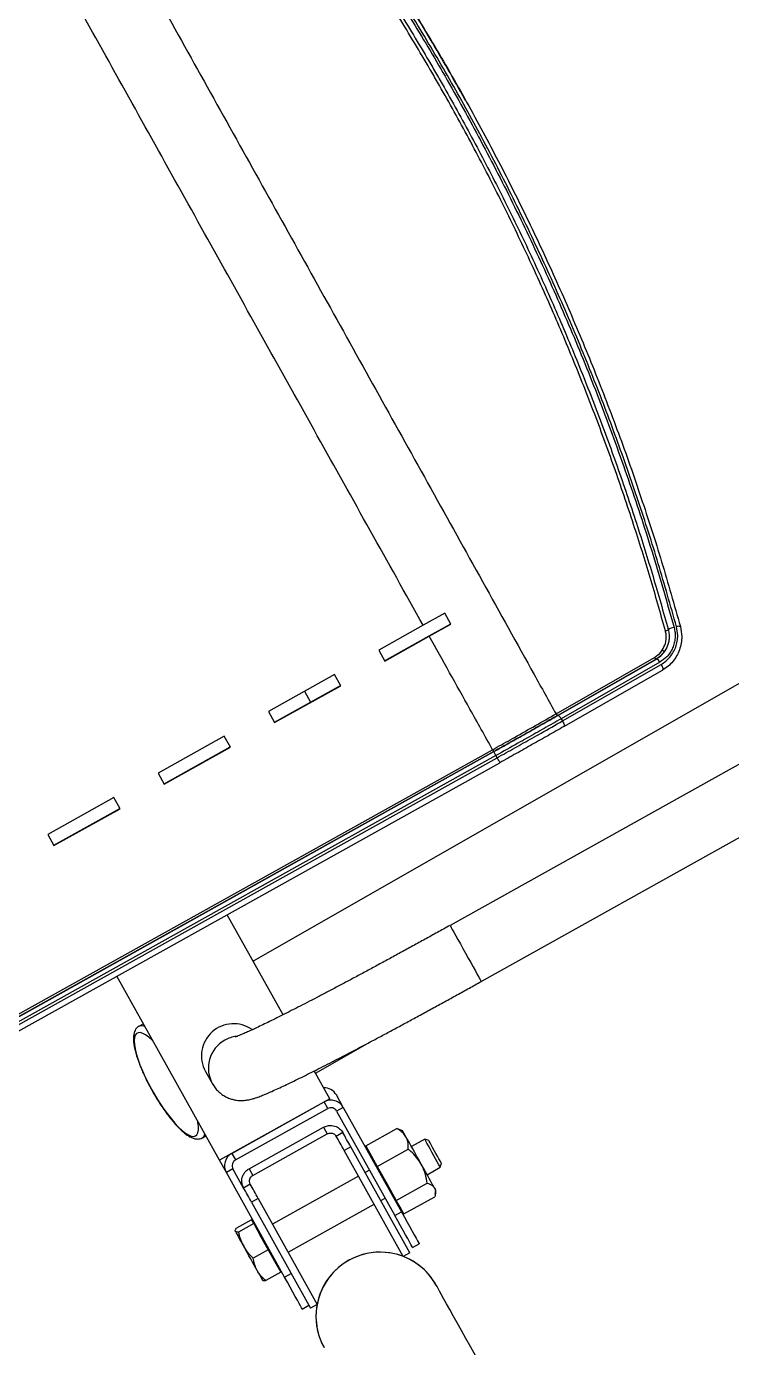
# Model space of a CAD drawing. Extents: x -14.2 to 52.3, y 3.7 to 90.9.
# Drawn here: x 28.198 to 28.477, y 38.676 to 39.199 of the extents above; entities that cross this region are included whole.
import ezdxf

# ---------------------------------------------------------------- set-up
doc = ezdxf.new("R2010")
doc.units = 0
doc.linetypes.add('limpo_PINI-PSG-PE-0102-LAZ-R00$0$DASHED2', pattern=[0.375, 0.25, -0.125])
doc.layers.add('limpo_PINI-PSG-PE-0102-LAZ-R00$0$PA_EQUI', color=1, linetype='Continuous')
doc.layers.add('XR_ARQT', color=7, linetype='Continuous')

# ---------------------------------------------------------------- blocks, each defined once
blk = doc.blocks.new('limpo_PINI-PSG-PE-0102-LAZ-R00$0$A$C74B64764')
at = {"color": 251, "linetype": 'limpo_PINI-PSG-PE-0102-LAZ-R00$0$DASHED2'}
blk.add_arc((0, 0), 0.9643293985911943, 264.8047165759331, 48.79404622433798, dxfattribs=at)
blk = doc.blocks.new('limpo_PINI-PSG-PE-0102-LAZ-R00$0$EQUIP TRANSF DW')
at = {"linetype": 'Continuous', "lineweight": 25}
for p, q in [((0.7284859705187898, -0.3049196051372576), (0.7309343688874606, -0.3031860267342523)), ((0.7586717000105807, -0.3423605146273445), (0.7309343688874606, -0.3031860267342523)), ((0.7341091703864322, -0.3024783514702563), (0.7316607563515163, -0.3042119355410762)), ((0.7562233007757868, -0.3440941004304108), (0.7284859705187898, -0.3049196051372576)), ((0.7441708357437165, -0.3160294915303439), (0.7497455802836157, -0.3120823086127871)), ((0.7509928711741338, -0.3121263051442611), (0.750983745462122, -0.3121221089473352)), ((0.742452035048899, -0.314261297988935), (0.7400036358141051, -0.3159948837920012)), ((0.742452035048899, -0.314261297988935), (0.7698233922162672, -0.3529188978817075)), ((0.7471055356377008, -0.3201742782949708), (0.7441708357437165, -0.3160294915303439)), ((0.7446080707956071, -0.3166470253253237), (0.7442971267448968, -0.3168671958786433)), ((0.7500402494657123, -0.3243190741919193), (0.7471055356377008, -0.3201742782949708)), ((0.7500402494657123, -0.3243190741919193), (0.7556149931394884, -0.3203718986744377)), ((0.6942082950292843, -0.3291897737865526), (0.696656701664125, -0.3274561888495953)), ((0.6942082950292843, -0.3291897737865526), (0.7219456261524044, -0.3683642616796448)), ((0.696656701664125, -0.3274561888495953), (0.7243940253871983, -0.3666306758765927)), ((0.742152389260724, -0.3242211973238369), (0.7103231121398892, -0.3467577875701267)), ((0.753469603665792, -0.3291625070239377), (0.7500402494657123, -0.3243190741919193)), ((0.7568989743982684, -0.334005926788052), (0.753469603665792, -0.3291625070239377)), ((0.6933024119808522, -0.3313714009512978), (0.6908540053459831, -0.3331049858882409)), ((0.7176619472591597, -0.357122702829372), (0.7494912243799945, -0.3345861125830822)), ((0.7568989743982684, -0.334005926788052), (0.7624737198043192, -0.3300587364704484)), ((0.7573936313027616, -0.3347045506552604), (0.7568989743982684, -0.334005926788052)), ((0.7578882882072548, -0.3354031745224404), (0.7634630336132773, -0.3314559842048226)), ((0.7571400960367782, -0.335005794748426), (0.7574510400874601, -0.3347856241950922)), ((0.7578882882072548, -0.3354031745224404), (0.7573936313027616, -0.3347045506552604)), ((0.6981970310355905, -0.3441790976307573), (0.6867437976648603, -0.3522885205543957)), ((0.6981970310355905, -0.3441790976307573), (0.6999638779734028, -0.3466744781026136)), ((0.7016452831772426, -0.3431543557361749), (0.6991968765424019, -0.344887940673118)), ((0.7265682345758933, -0.3835455331658295), (0.6991968765424019, -0.344887940673118)), ((0.7290166338106872, -0.381811947362749), (0.7016452831772426, -0.3431543557361749)), ((0.7562233007757868, -0.3440941004304108), (0.7586717000105807, -0.3423605146273445)), ((0.7017307175111398, -0.3491698577083469), (0.6902774915404564, -0.3572792814981085)), ((0.6996696079609706, -0.3455555978752045), (0.6993379317145809, -0.3457904301589423)), ((0.6999638779734028, -0.3466744781026136), (0.7017307175111398, -0.3491698577083469)), ((0.7061980937957912, -0.355479296316787), (0.7017307175111398, -0.3491698577083469)), ((0.7078747055050201, -0.3484913725070697), (0.7062424423926075, -0.3496470917311143)), ((0.7599216087476464, -0.3493173641496981), (0.7623700227825907, -0.3475837800788781)), ((0.7623700227825907, -0.3475837800788781), (0.7673749781813513, -0.3546524819525416)), ((0.7627662473959447, -0.3483043095947664), (0.762795465917236, -0.3482895009067164)), ((0.686639830902692, -0.3533381207843433), (0.686589085353404, -0.3548172113890473)), ((0.7106654609481495, -0.3617887488592118), (0.7061980937957912, -0.355479296316787)), ((0.7593020945996329, -0.3529417441076248), (0.7317167281171351, -0.3724734554761255)), ((0.7610356786704813, -0.3553901581425549), (0.7334503139202013, -0.3749218547109194)), ((0.7610356786704813, -0.3553901581425549), (0.7593020945996329, -0.3529417441076248)), ((0.7673749781813513, -0.3546524819525416), (0.7698233922162672, -0.3529188978817075)), ((0.7698233922162672, -0.3529188978817075), (0.7730571308208596, -0.3574860367360344)), ((0.690713505750125, -0.360642289315777), (0.6858091268049407, -0.364114814881475)), ((0.7135812775118779, -0.3600120069903596), (0.7152135480243942, -0.3588562886324382)), ((0.73225038721543, -0.3863790879493223), (0.7730571308208596, -0.3574860367360344)), ((0.7667544228569056, -0.3582753747865155), (0.7326399725921817, -0.3824299743868096)), ((0.7684867845331098, -0.3607220554440573), (0.7343723342683859, -0.3848766550443656)), ((0.7684867845331098, -0.3607220554440573), (0.7667544228569056, -0.3582753747865155)), ((0.7730571308208596, -0.3574860367360344), (0.8212339903583938, -0.4255280399990511)), ((0.6858091268049407, -0.364114814881475), (0.685531938194714, -0.3657364844620048)), ((0.7106654609481495, -0.3617887488592118), (0.6992122293096941, -0.369898156982714)), ((0.7133659920272919, -0.3656027921956593), (0.7106654609481495, -0.3617887488592118)), ((0.7160665213741595, -0.3694168503322146), (0.7133659920272919, -0.3656027921956593)), ((0.7807512085393853, -0.3655716901003245), (0.7794489984115671, -0.3665134961009926)), ((0.6931479619242111, -0.3744797301407345), (0.6980523482694707, -0.3710072054411455)), ((0.7160665213741595, -0.3694168503322146), (0.7046132880034293, -0.3775262732558531)), ((0.7149256206951691, -0.3678055178040154), (0.715257298673805, -0.3675706707201556)), ((0.7219456261524044, -0.3683642616796448), (0.7243940253871983, -0.3666306758765927)), ((0.6915262988776476, -0.3742025497966779), (0.6931479619242111, -0.3744797301407345)), ((0.7256439341242924, -0.373587525398932), (0.7280923481592083, -0.3718539413281121)), ((0.7334503139202013, -0.3749218547109194), (0.7317167281171351, -0.3724734554761255)), ((0.7021767686661633, -0.376832283367861), (0.7035887313978719, -0.3772756964647499)), ((0.7265682345758933, -0.3835455331658295), (0.7290166338106872, -0.381811947362749)), ((0.7265682345758933, -0.3835455331658295), (0.7298186971908649, -0.3881362935985067)), ((0.73225038721543, -0.3863790879493223), (0.7395301015046414, -0.3966605088604496)), ((0.7326399725921817, -0.3824299743868096), (0.7343723342683859, -0.3848766550443656)), ((0.7823056570652795, -0.3918334617157342), (0.7790768620429844, -0.3872733077002977)), ((0.8664446649918887, -0.3935167987622066), (0.6795688674887401, -0.5258334547286836)), ((0.8677324389838645, -0.395335573228536), (0.680856641480716, -0.5276522291949988)), ((0.6814378530883118, -0.5284705496721074), (0.8683124706537058, -0.3961547457927423)), ((0.7389325625412368, -0.3958165878417503), (0.7180413345193699, -0.4109259491766153)), ((0.8693360828382595, -0.3976004314217505), (0.6824614670051403, -0.5299162205009793)), ((0.6824748826472842, -0.5299276025849338), (0.8693459177312661, -0.3976143349700152)), ((0.8698588704092174, -0.3983387897674362), (0.6829878279251602, -0.5306520565162174)), ((0.8088058191765981, -0.4079752507631724), (0.8105216381173932, -0.4067343128950398)), ((0.7542217913388072, -0.4174101487548683), (0.7804272484851822, -0.4544210764122028)), ((0.3792443324921351, -0.7186510953908112), (0.7682893833062678, -0.4372783425039302)), ((0.6775926206680936, -0.4389728546783545), (0.4980428971920787, -0.5661022979806347)), ((0.5127205711306715, -0.5868321289322012), (0.6922702909066629, -0.4597026851968451)), ((0.8515956126090884, -0.4742353571188858), (0.8271115610606614, -0.4915712082206056)), ((0.8516828771735163, -0.4743586024778779), (0.8271988256250609, -0.4916944535795835)), ((0.8544952901208944, -0.4783307135751329), (0.8515956126090884, -0.4742353571188858)), ((0.8300112420369317, -0.4956665350765661), (0.8544952901208944, -0.4783307135751329)), ((0.8271115610606614, -0.4915712082206056), (0.8300112420369317, -0.4956665350765661)), ((0.8107888672713841, -0.5031284231323099), (0.7863048191874498, -0.5204642446337573)), ((0.81087611703569, -0.5032516667590556), (0.7863920689517272, -0.520587488260503)), ((0.8136885482476828, -0.5072237499882704), (0.8107888672713841, -0.5031284231323099)), ((0.7892044966992273, -0.524559601089976), (0.8136885482476828, -0.5072237499882704)), ((0.7863048191874498, -0.5204642446337573), (0.7892044966992273, -0.524559601089976)), ((0.6795688674887401, -0.5258334547286836), (0.6795696786399503, -0.5258345998694267)), ((0.680856641480716, -0.5276522291949988), (0.6814378530883118, -0.5284705496721074)), ((0.7699821071335577, -0.5320214874134876), (0.7454980590496234, -0.5493573089149351)), ((0.7700693716979856, -0.5321447327724798), (0.7455853236140229, -0.5494805542739272)), ((0.7728817881098564, -0.5361168142694623), (0.7699821071335577, -0.5320214874134876)), ((0.7483977400258937, -0.5534526357708955), (0.7728817881098564, -0.5361168142694623)), ((0.6558805769582818, -0.5428012852265596), (0.619453152256483, -0.5692098829241701)), ((0.6558805769582818, -0.5428012852265596), (0.655899565824626, -0.5427894050254167)), ((0.7594701592279023, -0.5456128766916208), (0.7566577314803737, -0.5416407638621479)), ((0.6567197359698298, -0.5449261514712873), (0.6202923149680544, -0.5713347496019736)), ((0.6208723066441735, -0.5721540075024905), (0.6572987312965779, -0.5457461029120196)), ((0.6587891487735078, -0.5468726278864438), (0.6223627275855961, -0.5732805028766421)), ((0.6223725772787247, -0.5732944081571532), (0.6587960064252059, -0.5468887034545133)), ((0.6595423727733873, -0.5474534516904441), (0.6231189436269062, -0.5738591563930839)), ((0.6572987312965779, -0.5457461029120196), (0.6567197359698298, -0.5449261514712873)), ((0.7454980590496234, -0.5493573089149351), (0.7483977400258937, -0.5534526357708955)), ((0.7291753504602241, -0.5609145220944072), (0.712736605875051, -0.5725539325061106)), ((0.729262615024652, -0.5610377674533993), (0.712824296816791, -0.5726768677002951)), ((0.7320750427721521, -0.5650098802828722), (0.7291753504602241, -0.5609145220944072)), ((0.7156407864846699, -0.5766460652965861), (0.7320750427721521, -0.5650098802828722)), ((0.6223725772787247, -0.5732944081571532), (0.6223627275855961, -0.5732805028766421)), ((0.712736605875051, -0.5725539325061106), (0.7047017131984887, -0.5782650947020613)), ((0.712824296816791, -0.5726768677002951), (0.7047894038064726, -0.5783889300299165)), ((0.7047017131984887, -0.5782650947020613), (0.7076014089749094, -0.582360423290254)), ((0.7076014089749094, -0.582360423290254), (0.7156407864846699, -0.5766460652965861)), ((0.7212280803594524, -0.7850168594890619), (0.7215223018360462, -0.7854324290639738))]:
    blk.add_line(p, q, dxfattribs=at)
at = {"linetype": 'Continuous', "lineweight": 25, "flags": 128}
for points in [[(0.6637961558053007, -0.2912560752385076), (0.6661918908419864, -0.2946396587058047), (0.6684580542374761, -0.2978402545711702), (0.6705840979568336, -0.3008429381384019), (0.6725600930333826, -0.3036337123327826), (0.674376835373323, -0.3061995650932943), (0.6760258462265938, -0.3085285294393003), (0.6774994466586861, -0.3106097521983884), (0.6787907606201316, -0.3124335318727987), (0.6798937706824972, -0.3139913551687528), (0.6808033333096262, -0.3152759587953113), (0.6815152132595585, -0.3162813559951871), (0.6820260709878312, -0.3170028800789737), (0.6823335509770629, -0.3174371347520548), (0.6824361995462311, -0.3175821195206368)], [(0.7341091703864322, -0.3024783514702563), (0.7341710583723113, -0.3025657628828924), (0.7344387618814494, -0.3029438421281725), (0.734911775596828, -0.3036119074429848), (0.7355784637032343, -0.3045534965439458), (0.7364224106228505, -0.3057454290301393), (0.7374228217892096, -0.3071583558872391), (0.7385550838340578, -0.3087574851797967), (0.7397912943838776, -0.3105034392126242), (0.7411010339315283, -0.3123532225411196), (0.742452035048899, -0.314261297988935)], [(0.7534903203499823, -0.3156535637817228), (0.752860429412209, -0.314763930659538), (0.7523084412642049, -0.31398433984684), (0.7518438204915014, -0.3133281414523026), (0.7514745104557505, -0.3128065571623324), (0.7512068478825427, -0.3124285127140638), (0.7510453869158482, -0.3122004747748406), (0.7509928964437904, -0.312126345609073), (0.751050278226586, -0.3122073934842149)], [(0.7534903203499823, -0.3156535637817228), (0.7541873678208333, -0.3166380212650495), (0.7549396197819362, -0.3177004662492351), (0.7557342319574332, -0.3188227122058152), (0.7565575794627648, -0.3199855510634109), (0.7573955756306248, -0.3211691055842891), (0.75823390983129, -0.3223531047471653), (0.7590582227041125, -0.3235173093342212), (0.7598543901103199, -0.3246417777105535)], [(0.7637784177472895, -0.3301838213418762), (0.7636121421449502, -0.3299489786876677), (0.7633398165540086, -0.3295643723133708), (0.76296610399217, -0.3290365641449853), (0.7624974021938158, -0.3283745995818776), (0.7619417329279372, -0.3275897995047359), (0.7613085965192568, -0.3266955932196112), (0.7606088184978717, -0.3257072904690972), (0.7598543901103199, -0.3246417777105535)], [(0.6991968765424019, -0.344887940673118), (0.6978458754250596, -0.3429798652252884), (0.6965361367435037, -0.3411300744967463), (0.6952999253275607, -0.3393841278639513), (0.6941676632827409, -0.3377849985714221), (0.6931672529824766, -0.3363720643142756), (0.6923233060628604, -0.3351801318280536), (0.6916566170903309, -0.3342385501271536), (0.6911836033749523, -0.3335704848123555), (0.6909158998658143, -0.3331924055670754), (0.6908540053459831, -0.3331049858882409)], [(0.6933024119808522, -0.3313714009512978), (0.6933642991006082, -0.3314588197640091), (0.6936320026097462, -0.331836899009275), (0.6941050237251716, -0.3325049651902106), (0.6947717109654548, -0.3334465616912468), (0.6956156578850994, -0.3346384941774545), (0.6966160699175816, -0.3360514136344648), (0.6977483245623546, -0.3376505420608851), (0.6989845433783728, -0.339396489559789), (0.7002942820599003, -0.3412462802883454), (0.7016452831772426, -0.3431543557361749)], [(0.7562233007757868, -0.3440941004304108), (0.756710503969316, -0.3447821900420536), (0.7571952998450229, -0.3454668772962322), (0.7576752793528385, -0.3461447746355475), (0.7581480874465001, -0.3468125458320515), (0.7586113952155245, -0.3474668877225042), (0.7590628833527546, -0.3481045432763352), (0.7595003518943599, -0.3487223894542524), (0.7599216087476464, -0.3493173641496981)], [(0.7586717000105807, -0.3423605146273445), (0.75915890320411, -0.3430486042389873), (0.7596436990798168, -0.3437332914931659), (0.7601236933877829, -0.3444111905647276), (0.7605965014814444, -0.3450789617612315), (0.7610597944502899, -0.345733301919438), (0.7615112973876705, -0.3463709592055153), (0.7619487511291538, -0.3469888036511861), (0.7623700227825907, -0.3475837800788781)], [(0.687215025944397, -0.3557012436664593), (0.6868769051600339, -0.3552237050982399), (0.6866672159651159, -0.3549275504152263), (0.6865895358004934, -0.3548178492228118), (0.686589085353404, -0.3548172113890473)], [(0.687215025944397, -0.3557012436664593), (0.6876757974489465, -0.3563520030755143), (0.6882513251190403, -0.3571648573687298), (0.6889317644582889, -0.3581258568652288), (0.6897054792564461, -0.3592186067482857), (0.6905592235976599, -0.3604243783854884), (0.6914783893602703, -0.3617225583772523), (0.6924472579712244, -0.3630909330717458), (0.6934492474346428, -0.3645060775468778)], [(0.685531938194714, -0.3657364844620048), (0.685556444816541, -0.3657710988719032), (0.6857567421654949, -0.3660539869742649), (0.6861459694109726, -0.3666036998760092), (0.6866976090566084, -0.3673828073141578)], [(0.6858091268049407, -0.364114814881475), (0.6858740455077168, -0.3642065192727557), (0.6861432497726696, -0.3645867095417259), (0.6866062865805418, -0.3652406746519858), (0.6872362419916271, -0.3661303978361303)], [(0.6934492474346428, -0.3645060775468778), (0.6944672076965617, -0.3659437802554066), (0.6954837251420543, -0.3673794537359925), (0.6964814157563524, -0.3687885139918023), (0.6974431970282637, -0.3701468774040109), (0.6983526102408177, -0.3714312835081444), (0.6991941049711272, -0.3726197483734666), (0.699953284387135, -0.3736919683849749), (0.700617145666115, -0.3746295734257501)], [(0.7842857581356668, -0.3657535282969491), (0.783556794594972, -0.3660135148144548), (0.7830346757930897, -0.3665616566213004), (0.7827273116511719, -0.3673895927325646), (0.7826393764510158, -0.3684848177331901), (0.7827721852372633, -0.3698307123203932), (0.783123729708592, -0.3714068775678356), (0.7832662154480374, -0.3719047118010934)], [(0.8043308585021123, -0.4016551125754404), (0.8046411992565368, -0.4018904038323114), (0.8061234012182865, -0.4029120873062197), (0.8074703639806557, -0.4036625630296555), (0.8086616501658455, -0.4041304522351652), (0.8096792311123124, -0.4043086638463933), (0.8105076706153227, -0.4041944909978099), (0.811134404397194, -0.4037896587476268), (0.8115499229056695, -0.4031003004642599), (0.8117479593088888, -0.4021368898125388), (0.8117254710787734, -0.4009140135548961), (0.8114828383794475, -0.3994502147367882), (0.8110237045783322, -0.3977676889649615), (0.8103550639525565, -0.3958919196008566), (0.8094870133990639, -0.3938513636454104), (0.8084327521304999, -0.3916769416056525), (0.8072082253778206, -0.389401620720605), (0.8058320222172313, -0.3870598779021179), (0.8043249931370724, -0.3846872498959613), (0.8027099841213214, -0.3823196570347136), (0.8010114751553772, -0.3799930308639716), (0.7992552124408121, -0.377742610969392), (0.7974678242300399, -0.3756025099379059), (0.7956764157216298, -0.3736052008541435), (0.7939081134165917, -0.3717809238669929), (0.792189757628023, -0.3701573651455305), (0.7905473659074858, -0.3687591139847939), (0.7890058664906405, -0.3676073765588086), (0.7875886018696292, -0.3667196027568167), (0.7863170553095813, -0.3661092591367492), (0.7852105181645186, -0.3657855949495854), (0.7842857581356668, -0.3657535282969491), (0.7842857581356668, -0.3657535282969491)], [(0.6866976090566084, -0.3673828073141578), (0.6873740562470516, -0.3683381785689335), (0.6881292265107675, -0.369404723339926), (0.6889116435502842, -0.3705097739206735), (0.68966799133716, -0.3715779868056615), (0.6903467299666772, -0.372536596826393), (0.6909015954813924, -0.3733202526289006), (0.6912947870076778, -0.3738755755077534), (0.6914995008167182, -0.3741646966208378), (0.6915262988776476, -0.3742025497966779)], [(0.6872362419916271, -0.3661303978361303), (0.687996516587873, -0.3672041563009429), (0.6888429213646248, -0.3683995720742956), (0.6897262727245845, -0.3696471413488212), (0.690595214184583, -0.3708743904759473), (0.6913992687453572, -0.372009983942803), (0.6920916924021583, -0.3729879290972065), (0.6926322486244203, -0.3737513665449654), (0.6929895268727364, -0.3742559621138071), (0.6931427530486189, -0.3744723841878965), (0.6931479619242111, -0.3744797301407345)], [(0.7219456261524044, -0.3683642616796448), (0.7224328293459337, -0.3690523512913018), (0.7229176252216405, -0.3697370385454661), (0.7233976029972382, -0.3704149506849177), (0.7238704258910218, -0.3710827236136538), (0.7243337205921137, -0.3717370489717382), (0.7247852069971259, -0.3723747193257054), (0.7252226755387312, -0.3729925655036084), (0.7256439341242924, -0.373587525398932)], [(0.7243940253871983, -0.3666306758765927), (0.7248812285807276, -0.3673187654882355), (0.7253660244564344, -0.3680034527423857), (0.7258460170321541, -0.3686813666140836), (0.7263188251258157, -0.3693491378105875), (0.7267821198269075, -0.3700034631686577), (0.7272336210320418, -0.3706411352548713), (0.7276710747735251, -0.3712589797005421), (0.7280923481592083, -0.3718539413281121)], [(0.700617145666115, -0.3746295734257501), (0.7011743418235596, -0.3754165175913471), (0.701615329866712, -0.3760393515788394), (0.7019325754739327, -0.3764873966719335), (0.7021206419476869, -0.3767530102010426), (0.7021767686661633, -0.376832283367861)], [(0.6922702909066629, -0.4597026851968451), (0.6922651286348014, -0.4596953897072638), (0.6921131322536098, -0.4594807018766858), (0.6917545344676341, -0.4589742415375611), (0.6911996445493571, -0.4581905378701663), (0.690464428100654, -0.4571521935082785), (0.6895700416532691, -0.4558889899064837), (0.6885422112302422, -0.4544373645189239), (0.687410504175574, -0.4528390053191771), (0.686207482887113, -0.4511399415953292), (0.6849677502373765, -0.4493890219530954), (0.68372697467899, -0.4476366299870449), (0.6825208468646622, -0.4459331518901024), (0.6813840712166837, -0.4443276581939415), (0.6803493438051191, -0.4428662538435049), (0.679446442473477, -0.4415910715303824), (0.6787013309890426, -0.4405386965579225), (0.6781354439258962, -0.4397394830271679), (0.677765071379639, -0.4392164016148286), (0.6776008628589523, -0.4389844714096256), (0.6775926206680936, -0.4389728546783545)], [(0.680856641480716, -0.5276522291949988), (0.6806082374500875, -0.5273014036066428), (0.6803652161131595, -0.5269581693584371), (0.6801387881077119, -0.5266383913648127), (0.6799394308565923, -0.5263568285270992), (0.6797763436519233, -0.5261264698399941), (0.6796570590830981, -0.5259580088199556), (0.6795870905227162, -0.5258592021309028), (0.6795688674887401, -0.5258334547286836)], [(0.6814378530883118, -0.5284705496721074), (0.6816384514697802, -0.5287538780858227), (0.6818286390290211, -0.5290224553933314), (0.6820024245494096, -0.5292679288989746), (0.6821543647234876, -0.529482520133655), (0.6822796823869908, -0.5296594887796573), (0.6823744529339137, -0.5297933345237027), (0.682435682252617, -0.5298798361844774), (0.6824614670051403, -0.5299162205009793)], [(0.6829878279251602, -0.5306520565162174), (0.6828873457840245, -0.5305101608560676), (0.682792059450577, -0.5303755946163733), (0.6827049704365038, -0.5302525798445572), (0.6826288228313331, -0.5301450384068573), (0.6825660012815717, -0.5300563099957287), (0.6825185018616082, -0.5299892087320472), (0.6824878013948421, -0.5299458578412697), (0.6824748826472842, -0.5299276025849338)], [(0.6567197359698298, -0.5449261514712873), (0.6564683984306896, -0.5445793033668451), (0.6562439378357112, -0.5442252190159991), (0.6560566539765205, -0.5438800468003535), (0.6559151332938313, -0.543559704560721), (0.6558258708656695, -0.5432788151579473), (0.6557929567780718, -0.5430503096959569), (0.6558179071994914, -0.5428846276002446), (0.6558805769582818, -0.5428012852265596)], [(0.6202923149680544, -0.5713347496019736), (0.6200409739644499, -0.5709879310977755), (0.6198165131339408, -0.5706338167136238), (0.6196292295102808, -0.5702886745312838), (0.6194877122920843, -0.5699683026913931), (0.6193984463994013, -0.5696874428888918), (0.6193655357762964, -0.5694589078266006), (0.6193904790331999, -0.5692932548981275), (0.619453152256483, -0.5692098829241701)]]:
    blk.add_lwpolyline(points, dxfattribs=at)
at = {"linetype": 'Continuous', "lineweight": 25}
for centre, radius, start, end in [((0.7031660324983591, -0.3029044395804874), 0.0254000000000002, 215.3002464392556, 35.3002464392556), ((0.7031660324983591, -0.3029044395804874), 0.02540000000000067, 263.3243286392602, 35.3002464392556), ((0.7031660324983591, -0.3029044395804874), 0.02539999999999991, 215.3002464392895, 263.3243286392602), ((0.7652532586202767, -0.3561536514811934), 0.002599077499734446, 305.2802165393135, 35.28035944774496), ((0.765253506817686, -0.3561521723458156), 0.005598027895287893, 305.2801204882284, 35.28007972459304), ((0.7823600603643683, -0.3674563621582507), 0.002479685045088306, 130.9864913308296, 172.8948038083941), ((0.7311358433386204, -0.3803090561180227), 0.005598020497490876, 215.3202963204265, 305.3204704548306), ((0.7311373190682389, -0.3803092776785775), 0.002599100256110469, 215.3205249362056, 305.3200883271944), ((0.7343850645899863, -0.3849019699209038), 0.005595762760813384, 215.309654630105, 277.6625318508264), ((0.7719349973870919, -0.3991659999900605), 0.01270105112600698, 240.9807036777004, 35.26208574229683), ((0.7687135820359856, -0.3946060571882697), 0.01269509536403568, 305.2783155234371, 35.99095065806399), ((0.7687025667822525, -0.3945993347946626), 0.01270694610488544, 283.7408004582564, 305.3013559529226), ((0.8091188044121509, -0.404070243034198), 0.003015372599497176, 248.8854627298165, 297.1477111298697), ((0.6591893487822063, -0.5447939642729693), 0.002116837845696256, 206.7303975768577, 259.1023258792791), ((0.6585949782770797, -0.5479299502530353), 0.001060474993482357, 26.70042336843542, 79.07264449970857), ((0.622762916394862, -0.5712018232469802), 0.002116851455773229, 206.731594476008, 259.1027054984134), ((0.6221713928524366, -0.5743358614915053), 0.001060707415367355, 26.70659707061719, 79.06647079746341), ((0.6196547891441071, -0.5779602855862436), 0.001181741217646949, 51.31678864734662, 105.4232805347712), ((0.6151195752988201, -0.5806834699469476), 0.005999296097814817, 285.5633595253615, 309.1218526061371), ((0.620800586939481, -0.5876733194155008), 0.003008029100794223, 105.5704825832444, 129.064030172934), ((0.614731316104411, -0.5849276279913909), 0.002189272242167416, 258.2280553288288, 299.3400196033086)]:
    blk.add_arc(centre, radius, start, end, dxfattribs=at)
for points, knots in [([(0.751050278226586, -0.3122073934842149), (0.7510375855200948, -0.3121915179983858), (0.7509414704437916, -0.3120713014367311), (0.7505971404080469, -0.3119601156821119), (0.7500311621056426, -0.3120413296157949), (0.7497455802836157, -0.3120823086127871)], [0, 0, 0, 0, 0.0700944046020886, 0.5307874292447722, 1, 1, 1, 1]), ([(0.7497455802836157, -0.3120823086127871), (0.7500228351541409, -0.3122802781313538), (0.7508709697074494, -0.3128858753887584), (0.7521995342690957, -0.3140166084370719), (0.7530581109234049, -0.3151054423375115), (0.7534903203499823, -0.3156535637817228)], [0, 0, 0, 0, 0.1943143831025308, 0.5944160411067271, 1, 1, 1, 1]), ([(0.7534903203499823, -0.3156535637817228), (0.753699786863109, -0.3159663020771433), (0.7546562764450186, -0.3173943629015668), (0.7551945774255842, -0.3190661919574609), (0.7556149931394884, -0.3203718986744377)], [0, 0, 0, 0, 0.2189950806470946, 0.9999999999999998, 0.9999999999999998, 0.9999999999999998, 0.9999999999999998]), ([(0.7556149931394884, -0.3203718986744377), (0.7563983429485006, -0.320998190458738), (0.7579794007655494, -0.3222622534736814), (0.7592256211917743, -0.323843815372669), (0.7598543901103199, -0.3246417777105535)], [0, 0, 0, 0, 0.4954593061447902, 1, 1, 1, 1]), ([(0.7598543901103199, -0.3246417777105535), (0.75993471837225, -0.324757276180577), (0.7605429950123437, -0.3256318752271596), (0.7615267034572923, -0.3273963511500995), (0.7621561249012245, -0.3291658690870491), (0.7624737198043192, -0.3300587364704484)], [0, 0, 0, 0, 0.0700949992411501, 0.5307864207089389, 1, 1, 1, 1]), ([(0.7624737198043192, -0.3300587364704484), (0.7627804565305496, -0.3300118967039509), (0.7633995549226995, -0.3299173582230992), (0.7636513675082313, -0.3300944639260877), (0.7637784177472895, -0.3301838213418762)], [0, 0, 0, 0, 0.4954571520700505, 0.9999999999999998, 0.9999999999999998, 0.9999999999999998, 0.9999999999999998]), ([(0.7637784177472895, -0.3301838213418762), (0.7637891777320647, -0.3302010681789227), (0.7638706571921148, -0.330331669011656), (0.7638611446426467, -0.3306933606837674), (0.7635965449297828, -0.33120022924507), (0.7634630336132773, -0.3314559842048226)], [0, 0, 0, 0, 0.0700948576465361, 0.5307898922666114, 1, 1, 1, 1]), ([(0.7599216087476464, -0.3493173641496981), (0.7601000715105215, -0.349675312715263), (0.7604751902574094, -0.350427700581605), (0.760380984354839, -0.3513539704861444), (0.7600519367190657, -0.3522716009659916), (0.7595801488743632, -0.352693243576141), (0.7593020945996329, -0.3529417441076248)], [0, 0, 0, 0, 0.2063811625955215, 0.4338016618030795, 0.6663036785458921, 1, 1, 1, 1]), ([(0.7623700227825907, -0.3475837800788781), (0.7626874309869152, -0.348158978278434), (0.7634532044788784, -0.3495466914120726), (0.7634548527199172, -0.3514767328341861), (0.7629810212017674, -0.3530998341059046), (0.7622096396001155, -0.3544061283359383), (0.7614474482746516, -0.3550450073340983), (0.7610356786704813, -0.3553901581425549)], [0, 0, 0, 0, 0.1782452258250305, 0.4300313197771274, 0.6093935580648245, 0.7889770526007914, 1, 1, 1, 1]), ([(0.687215025944397, -0.3557012436664593), (0.6871239134090104, -0.3555554315572067), (0.6868048281379515, -0.3550447828718859), (0.6865803168865341, -0.3539396048243049), (0.6866547557417562, -0.3528655400725427), (0.6867428795274009, -0.3522944703724136), (0.6867437976648603, -0.3522885205543957)], [0, 0, 0, 0, 0.1642034836094228, 0.57505712970425, 0.9955726371886288, 1, 1, 1, 1]), ([(0.6902774915404564, -0.3572792814981085), (0.6899364755996373, -0.3572045355453497), (0.6891206520460003, -0.3570257183656054), (0.6880075086198758, -0.3565632329713821), (0.687480961354936, -0.3559905035919826), (0.687215025944397, -0.3557012436664593)], [0, 0, 0, 0, 0.2622533561927965, 0.6273972544196466, 1, 1, 1, 1]), ([(0.6902774915404564, -0.3572792814981085), (0.6906077572741367, -0.3584220851488737), (0.6912761480110987, -0.3607348875273857), (0.6924888118127797, -0.3631106485709665), (0.6933135950147573, -0.3643089864425662), (0.6934492474346428, -0.3645060775468778)], [0, 0, 0, 0, 0.4493722024312112, 0.9094380280683032, 1, 1, 1, 1]), ([(0.6934492474346428, -0.3645060775468778), (0.694121731972217, -0.3653522259268414), (0.6954857182524563, -0.3670684509354487), (0.6975476248215955, -0.3687528310201458), (0.6988368381828138, -0.3696398702804942), (0.6992122293096941, -0.369898156982714)], [0, 0, 0, 0, 0.4080486594787679, 0.8276365360056537, 1, 1, 1, 1]), ([(0.7824472602073342, -0.364904444161823), (0.7821878127261357, -0.3649587177450826), (0.7816108521523404, -0.3650794116042135), (0.7809953778205454, -0.365337374208508), (0.780738824165951, -0.3655888572906179), (0.7807215810347827, -0.3656057596254811)], [0, 0, 0, 0, 0.4325289168341036, 0.9618599144350444, 1, 1, 1, 1]), ([(0.8104534396373708, -0.4067535009853884), (0.810516387613518, -0.4067186976623987), (0.8108885144686724, -0.4065129523480095), (0.8113961685180016, -0.4058907665570644), (0.8118893013318313, -0.4049720865347268), (0.8121567722871816, -0.4039026769780776), (0.8122341903279846, -0.4026529082717758), (0.8120957931256783, -0.4011606150658338), (0.811725369310011, -0.3994358347444944), (0.8111379362075581, -0.3975401372291572), (0.8103642773699278, -0.3955310601757276), (0.8094213989564878, -0.3934248931696516), (0.8083225323308909, -0.3912370690782723), (0.807081363123018, -0.3889873759358125), (0.8057130611159664, -0.3866991759786629), (0.804234241760895, -0.3843981695827239), (0.8026630746549301, -0.3821112709177896), (0.8010188023819467, -0.3798659366135837), (0.7993215718293527, -0.3776896373668563), (0.7975919696191056, -0.3756090557415632), (0.7958504881707995, -0.3736495932130879), (0.7941168802392156, -0.37183478401451), (0.7924094557864976, -0.3701860016508647), (0.7907441206627368, -0.3687221514008456), (0.7891324492908893, -0.3674592329238067), (0.7875788331394062, -0.3664118527130569), (0.786075462875715, -0.3655920287170886), (0.7846939441169525, -0.3650714178401842), (0.7834894320702688, -0.3648310509449573), (0.7827594144189618, -0.3648824612216117), (0.7824472602073342, -0.364904444161823)], [0, 0, 0, 0, 0.0056729806324783, 0.0335367166962315, 0.0612396045289148, 0.0909429913277365, 0.1248741700324647, 0.1637801214856493, 0.2049154128152971, 0.2451901485746593, 0.2845827567334049, 0.3233896531607951, 0.3618247838639777, 0.4000221624404436, 0.4380666596001765, 0.4760151430836796, 0.5139090274191563, 0.5517805199229014, 0.5896571961157039, 0.6275600743588519, 0.6655208466396607, 0.7035784343077534, 0.7417847482962882, 0.7802154320094428, 0.8189859166945364, 0.8582808236511286, 0.8983948641938525, 0.9397222565028372, 0.9742253471980412, 1, 1, 1, 1]), ([(0.6992122293096941, -0.369898156982714), (0.6992857194020417, -0.370678307909202), (0.6994344477500363, -0.3722571677900248), (0.7000438583782511, -0.3737808978469985), (0.7005361728150206, -0.374509703889629), (0.700617145666115, -0.3746295734257501)], [0, 0, 0, 0, 0.4493733704476889, 0.9094363180399202, 1, 1, 1, 1]), ([(0.700617145666115, -0.3746295734257501), (0.7010429899959263, -0.3751273832695858), (0.701906720811138, -0.376137080175539), (0.7033821469086377, -0.3769931585030122), (0.7043356475286942, -0.3774060480162689), (0.7046132880034293, -0.3775262732558531)], [0, 0, 0, 0, 0.4080482355616896, 0.8276353832888385, 1, 1, 1, 1]), ([(0.7334503139202013, -0.3749218547109194), (0.7329746481514974, -0.3752015090854712), (0.7320237752636842, -0.3757605481844166), (0.7301531163889194, -0.3760656699540306), (0.7281546022757368, -0.3757124708251638), (0.726526089057586, -0.3746974874180466), (0.7258461745735758, -0.3738419922833458), (0.7256439341242924, -0.373587525398932)], [0, 0, 0, 0, 0.2164600514402869, 0.4327113863537904, 0.7077633425952373, 0.913074255247406, 1, 1, 1, 1]), ([(0.7317167281171351, -0.3724734554761255), (0.7312357781121079, -0.3727123887926496), (0.7304969526422269, -0.373079433221406), (0.729353150416614, -0.3728467604356496), (0.7286263313635573, -0.3724663120309373), (0.7282717710899362, -0.3720597031297785), (0.7280923481592083, -0.3718539413281121)], [0, 0, 0, 0, 0.4764441980139475, 0.7319037421713616, 0.8643316246184486, 1, 1, 1, 1]), ([(0.7046132880034293, -0.3775262732558531), (0.7042548684608789, -0.3774666726682909), (0.7038849728749881, -0.3774051637614519), (0.703592539969776, -0.3772745420017714), (0.7035834672129226, -0.3772704894500833)], [0, 0, 0, 0, 0.9689749112410186, 1, 1, 1, 1]), ([(0.7790768620429844, -0.3872733077002977), (0.7786853742537403, -0.3867681462529902), (0.7778983081161073, -0.3857525450511901), (0.7764671244411261, -0.3844926766425232), (0.7749280378968422, -0.3834721490426318), (0.7733398852564903, -0.3827182073901554), (0.77176141576129, -0.3822094251502222), (0.7702443841844513, -0.3819202951909233), (0.7688347802421731, -0.3818134402046809), (0.7675588880392752, -0.3818452718021774), (0.7664212053181814, -0.3819742885154085), (0.7653992471936988, -0.3821695946180341), (0.7644523393577742, -0.3824157835347393), (0.7635228942908157, -0.3827154421327066), (0.7625256399858245, -0.3830944220042198), (0.7612772499298615, -0.3836372239431398), (0.7597597207117985, -0.3843805054740557), (0.7579343664357054, -0.3853532907626231), (0.7558964610472856, -0.3865006618501923), (0.7536720056050967, -0.387802183879927), (0.7512186741179789, -0.3892797525452636), (0.7486072295960753, -0.3908872630980795), (0.7458200378090112, -0.3926330586734963), (0.7428524701453227, -0.394518739374746), (0.7397060999720111, -0.3965425521004988), (0.7363859954363932, -0.3987007702862257), (0.732899260336012, -0.4009884650909896), (0.7292544870248321, -0.4033997611952884), (0.725461412136724, -0.4059281232679552), (0.7215304725759495, -0.4085664161916611), (0.7174731273497628, -0.4113069572388781), (0.7133011830084683, -0.4141416088943259), (0.7090270398943233, -0.4170619868577887), (0.7046636486102216, -0.4200591744529163), (0.7002241067702073, -0.4231241231315437), (0.6957220344372672, -0.4262474670736935), (0.6911711434941594, -0.4294195657493844), (0.6865855512598387, -0.4326309264211687), (0.6820537633986135, -0.4358180337137298), (0.6790545977623879, -0.4379389769780886), (0.6775926206680936, -0.4389728546783545)], [0, 0, 0, 0, 0.0118449949933904, 0.023813755413786, 0.0353259909370723, 0.0464410366514664, 0.05718908173512099, 0.0675848039024065, 0.077671546438002, 0.0876089715199461, 0.0977272425371581, 0.108412740108841, 0.1203192291720939, 0.1343355531696306, 0.1518282024826824, 0.1753829262865627, 0.2120134065467353, 0.2499047248686689, 0.285336660572503, 0.322874720324116, 0.3587635638769762, 0.3938142429356688, 0.4283931694196991, 0.4626786400401492, 0.496768834866174, 0.5307231719425684, 0.5645799786505262, 0.5983645084892383, 0.632094517720555, 0.6657822666383967, 0.6994374195639889, 0.7330667641430948, 0.7666754805170354, 0.8002682323021909, 0.8338480527356679, 0.8674178326355468, 0.9009800021295582, 0.934536487182952, 0.968089072810032, 1, 1, 1, 1]), ([(0.6922702909066629, -0.4597026851968451), (0.693071003370278, -0.4591361386169126), (0.6953936257626765, -0.4574927599601608), (0.6992391454759286, -0.4547829361667084), (0.7037899628763, -0.4515898289224509), (0.7083107192619593, -0.4484324739536873), (0.7127864261390187, -0.4453211128468553), (0.7172025942309403, -0.4422658617277477), (0.7215448571948002, -0.4392766744105074), (0.72579900525119, -0.4363632687638983), (0.7299511006600596, -0.4335351535836764), (0.7339874503199724, -0.430801681010621), (0.7378945960493013, -0.428171853959725), (0.741659450719709, -0.4256544923429146), (0.745269137502163, -0.4232580799755112), (0.7487111072689743, -0.4209909001066308), (0.7519731285414935, -0.4188608412032835), (0.7550430072679433, -0.416875691705954), (0.7579088999777639, -0.4150428743002124), (0.7605586441059984, -0.4133697964018666), (0.7629799985896, -0.4118636242134244), (0.7651598090292566, -0.4105317847361079), (0.7670837004076816, -0.4093816508230361), (0.7687353575289535, -0.4084209890597634), (0.770047306478034, -0.4076843008285209), (0.7710258839572646, -0.4071588813970948), (0.7716745381279679, -0.4068285977462267), (0.7720615650609659, -0.4066470767898949), (0.7721028398964052, -0.4066298215300179), (0.7721210732228485, -0.4066221989487673)], [0, 0, 0, 0, 0.0210983211416943, 0.0611997881300894, 0.101303279053433, 0.1414030761781099, 0.1814971498594986, 0.2215832684163572, 0.2616588980884749, 0.3017214447360389, 0.3417673109668424, 0.3817923096234739, 0.4217915972973322, 0.461758590345803, 0.5016852024893389, 0.5415607901384601, 0.581371349481357, 0.6210979029908392, 0.6607132522089145, 0.7001810021485543, 0.7394459713167632, 0.7784291327195101, 0.8170080606647051, 0.8549933928202037, 0.8920845782996547, 0.924000463335484, 0.9533404964775144, 0.9793879744815304, 1, 1, 1, 1]), ([(0.655899565824626, -0.5427894050254167), (0.6578014774132157, -0.541413006897784), (0.6616053008476968, -0.5386602104563138), (0.6674915228254577, -0.5344327791036392), (0.673484653172153, -0.5301502836885703), (0.6775413364142082, -0.5272731614283828), (0.6795696786399503, -0.5258345998694267)], [0, 0, 0, 0, 0.2473647406133513, 0.4947295146897124, 0.7473646820284792, 1, 1, 1, 1]), ([(0.680856641480716, -0.5276522291949988), (0.679768504432559, -0.5284233714016153), (0.6765028724399258, -0.5307376632134719), (0.6710688499260016, -0.5346084043098074), (0.6640646980899874, -0.5396225232708503), (0.6593402421727319, -0.5430339442182515), (0.6567197359698298, -0.5449261514712873)], [0, 0, 0, 0, 0.1329495064478592, 0.3989976835967745, 0.6666430324107236, 1, 1, 1, 1]), ([(0.6572987312965779, -0.5457461029120196), (0.6583381063932165, -0.544994659676874), (0.6614573885206312, -0.5427394936056942), (0.6667744705002292, -0.5389160533767523), (0.6737887880187827, -0.5338975744542722), (0.6787086106822642, -0.5304069518388417), (0.6814378530883118, -0.5284705496721074)], [0, 0, 0, 0, 0.132937077653909, 0.3989591935938442, 0.6665761819446824, 1, 1, 1, 1]), ([(0.6824614670051403, -0.5299162205009793), (0.6804752663100828, -0.5313248526414895), (0.676502869827118, -0.5341421134423285), (0.6705495414070128, -0.5383953251243838), (0.6646179181474849, -0.5426545077899334), (0.6607320728876118, -0.545466587138236), (0.6587891487735078, -0.5468726278864438)], [0, 0, 0, 0, 0.2473629269806177, 0.4947252428232585, 0.7473624284247629, 1, 1, 1, 1]), ([(0.6587960064252059, -0.5468887034545133), (0.6606986229870984, -0.5455117884968388), (0.6645038522297568, -0.5427579613902367), (0.6703922577433161, -0.5385289642753435), (0.6763876083826688, -0.5342448893772769), (0.6804457922498557, -0.5313666974560505), (0.6824748826472842, -0.5299276025849338)], [0, 0, 0, 0, 0.2473649943620182, 0.4947294841271356, 0.7473649333246821, 1, 1, 1, 1]), ([(0.6829878279251602, -0.5306520565162174), (0.682443784804633, -0.5310374556813855), (0.6797219759409074, -0.5329655801703836), (0.6744100090101313, -0.5367461741160611), (0.6670844170087946, -0.5419939068654855), (0.6620640010015109, -0.5456280921574432), (0.6595423727733873, -0.5474534516904441)], [0, 0, 0, 0, 0.0683982396007856, 0.342191506111035, 0.6695993988355747, 1, 1, 1, 1]), ([(0.6829878279251602, -0.5306520565162174), (0.6865280847405586, -0.5356371674017311), (0.6964328280624841, -0.54958424704229), (0.7063586042740155, -0.563568242664914), (0.712736605875051, -0.5725539325061106)], [0, 0, 0, 0, 0.3574304452252041, 1, 1, 1, 1]), ([(0.9230265793079013, -0.9195821618345121), (0.9196347741985562, -0.9148036746567954), (0.9082367048528681, -0.8987456977201873), (0.8887522731172339, -0.8712845212997422), (0.8645430835999832, -0.8371488810512488), (0.8402546386060123, -0.802885091571369), (0.8159163672385432, -0.768535212339188), (0.791548786914575, -0.7341279078264336), (0.7671643125360958, -0.699680806498904), (0.7427755385263879, -0.6652117223646741), (0.718401276078481, -0.6307472425151559), (0.6940706280091433, -0.596328350245642), (0.6744558098861546, -0.5685681567215397), (0.6629652583711447, -0.5522996329701471), (0.6595423727733873, -0.5474534516904441)], [0, 0, 0, 0, 0.0390415623708764, 0.1311981145502687, 0.2234072886429449, 0.3156342179519591, 0.4078434570892149, 0.4999999913929353, 0.592145877775999, 0.6843444563336392, 0.7765606526601483, 0.8687592007528387, 0.9609050757055086, 1, 1, 1, 1]), ([(0.6142846679684055, -0.5870708541560674), (0.6138890205183145, -0.5857947918308355), (0.6132254873809586, -0.5836547309309594), (0.6131811325418255, -0.5805059844386449), (0.613578869553379, -0.577852125150514), (0.6144452846531578, -0.5753018052589596), (0.6157244906421795, -0.5729848181313457), (0.6173858198931441, -0.5708785815690618), (0.6187699441236703, -0.5697636583076928), (0.6194721413583579, -0.5691980327563329)], [0, 0, 0, 0, 0.1961992201954652, 0.3290421411457979, 0.4660406086807598, 0.5975064019596945, 0.7328147610377141, 0.8644509417504451, 0.9999999999999998, 0.9999999999999998, 0.9999999999999998, 0.9999999999999998]), ([(0.6202923149680544, -0.5713347496019736), (0.6196930596642289, -0.5718192705650438), (0.6184944694705337, -0.5727883768395543), (0.6170590943449383, -0.5746032703727337), (0.6159479218157173, -0.5766221144090053), (0.6151960015253621, -0.5788193810507494), (0.6148508466957594, -0.5811307004525048), (0.614880959894549, -0.5838584794069703), (0.6154609105969655, -0.5857292356889872), (0.6158040407845533, -0.5868360762382281)], [0, 0, 0, 0, 0.1337629000467382, 0.2675435649045565, 0.4012006783950514, 0.5348522246983255, 0.6697419154409507, 0.8046014634705374, 1, 1, 1, 1]), ([(0.616729209396226, -0.5864627979132138), (0.6165067500258488, -0.5858009020190593), (0.6160617739901681, -0.5844769397579341), (0.615832557939541, -0.5824069147204938), (0.6159337641911975, -0.5803512254046552), (0.6163772957217475, -0.5783262659803654), (0.6171716707169708, -0.5763997996220667), (0.6185251384128208, -0.5741756730072751), (0.6199664779796876, -0.5729342168372114), (0.6208723066441735, -0.5721540075024905)], [0, 0, 0, 0, 0.1278988583291477, 0.2558306573066384, 0.3835570989181554, 0.5113043889895776, 0.6436872367824906, 0.7760705930283982, 1, 1, 1, 1]), ([(0.6223627275855961, -0.5732805028766421), (0.6216018658142843, -0.5739297353887309), (0.6203981510145695, -0.5749568480821665), (0.6196249663517506, -0.5763197010969918), (0.6193405076331828, -0.57682110191476)], [0, 0, 0, 0, 0.6320947216682111, 1, 1, 1, 1]), ([(0.6193405076331828, -0.57682110191476), (0.6195265292524823, -0.5764848734463328), (0.6202831828725266, -0.575117244840925), (0.621474296387504, -0.5740780894745683), (0.6223725772787247, -0.5732944081571532)], [0, 0, 0, 0, 0.2458477887123133, 1, 1, 1, 1]), ([(0.6231189436269062, -0.5738591563930839), (0.6223111103723227, -0.5745658186744578), (0.6212397342939084, -0.5755030183495933), (0.6205604803999165, -0.576734801683557), (0.6203933938904242, -0.5770378023429004)], [0, 0, 0, 0, 0.7540146460932686, 0.9999999999999998, 0.9999999999999998, 0.9999999999999998, 0.9999999999999998]), ([(0.6189049616300224, -0.5853377587210673), (0.618704642260667, -0.584737085859075), (0.6183089738991896, -0.5835506441891738), (0.6181442359297478, -0.581685331590279), (0.6182913499256699, -0.5793728517006684), (0.6189342813692633, -0.5778091209461849), (0.6193405076331828, -0.57682110191476)], [0, 0, 0, 0, 0.2123754742498338, 0.4194814319995908, 0.633208343802896, 1, 1, 1, 1]), ([(0.6203933938904242, -0.5770378023429004), (0.620029589262515, -0.5779376788240427), (0.6192514646592144, -0.5798623822946212), (0.6192835904348328, -0.5826158137007411), (0.6198150399366966, -0.584233497747249), (0.6199931609796181, -0.5847756820347172)], [0, 0, 0, 0, 0.3685990400355501, 0.7883791459006796, 1, 1, 1, 1]), ([(0.7156407864846699, -0.5766460652965861), (0.7239203581557945, -0.5883147980379704), (0.7404795002213689, -0.6116522617215026), (0.7653791816593412, -0.6467698179715171), (0.7903057557908539, -0.6819440091412758), (0.8152169018119082, -0.7171170500280653), (0.8400664943721381, -0.7522229540461751), (0.8648587195433208, -0.7872683953131343), (0.8896102838494357, -0.8222751258256125), (0.9060451602506987, -0.8455364699006083), (0.9142625984428321, -0.8571671419260554)], [0, 0, 0, 0, 0.1248023755328967, 0.2496047318222847, 0.3748023561755472, 0.5000000270655934, 0.6248023977934521, 0.7496047742636102, 0.8748023872613272, 1, 1, 1, 1]), ([(0.8745048946445877, -0.9463311835147579), (0.8697256946547611, -0.9421710365503202), (0.8601673046881615, -0.9338507513375305), (0.8450253945107988, -0.91994181669169), (0.82908455602103, -0.904635026800463), (0.8124571922467965, -0.8877997997817602), (0.7962125757866261, -0.870471774472378), (0.7803733341002896, -0.8526646151419328), (0.7649619540225672, -0.8343959078731586), (0.7500012642350669, -0.8156901519546409), (0.7391332909622577, -0.8013471915415664), (0.7284828468363003, -0.7868038680012006), (0.7180486411065772, -0.7720553325488453), (0.7046644530244066, -0.7520483750808182), (0.6918264346302863, -0.7317315783967899), (0.679534293288043, -0.7111169561847248), (0.6677817598240097, -0.6901959131685231), (0.6565806816473128, -0.6689952199283482), (0.6459467313235336, -0.6475588404213397), (0.636147280660964, -0.6264452683453214), (0.6270913166722778, -0.6057067090565056), (0.6216337499416795, -0.592127417037716), (0.6189049616300224, -0.5853377587210673)], [0, 0, 0, 0, 0.0434651357562535, 0.0869301804470778, 0.1403206073079717, 0.1937107681226697, 0.2471043191631064, 0.3004975873433942, 0.3538933439357513, 0.4072888083698018, 0.4606525297372052, 0.4739916191755342, 0.5275161196328505, 0.5810407356314722, 0.6343037813762346, 0.6875668991865429, 0.7409601465055867, 0.7943536345960628, 0.8477436471544786, 0.9011339556094428, 0.9505668881998643, 1, 1, 1, 1]), ([(0.6199931609796181, -0.5847756820347172), (0.622721101308656, -0.5915608554789742), (0.628176973899599, -0.6051311823022729), (0.6372294433026582, -0.6258557938957097), (0.6470246121636194, -0.6469549986813803), (0.6576533097959611, -0.668376505501385), (0.6688483371609095, -0.6895623937990223), (0.6805940384742826, -0.7104686495828787), (0.6928786191870415, -0.7310686857585438), (0.7057082708680298, -0.7513711290063156), (0.7190835442337118, -0.7713640050843793), (0.7295104338734006, -0.7861023655380279), (0.7401534171458479, -0.8006356823282914), (0.7510137174936347, -0.8149688958629753), (0.7659635067840043, -0.8336623620696457), (0.781363739503206, -0.8519193704455859), (0.7971913757111793, -0.8697155682482673), (0.8134241503261137, -0.8870334702797322), (0.8300394457818356, -0.9038593229544176), (0.8459688445280449, -0.9191581596829224), (0.8610999413180025, -0.9330602805492276), (0.8706515736396057, -0.9413768519325743), (0.8754273945566524, -0.9455351417654754)], [0, 0, 0, 0, 0.0494344539938792, 0.0988687617992769, 0.152259565221285, 0.2056501457709875, 0.2590433897579918, 0.3124363630326798, 0.3656986496513421, 0.4189608803199881, 0.4724843207332745, 0.5260079241822594, 0.5393466841927732, 0.592709267374735, 0.6461041011075537, 0.6994990364472935, 0.7528921273987931, 0.8062854965368853, 0.8596763329935088, 0.9130673403668056, 0.9565336268953536, 1, 1, 1, 1]), ([(0.8713670374047524, -0.9501580055967338), (0.865245540461558, -0.9448104777340092), (0.8526774217956188, -0.9338314042538371), (0.834127100823224, -0.9164465858357431), (0.8156517253157745, -0.898187643074067), (0.7976328171068019, -0.8793177879219627), (0.7799588895906595, -0.8597239578604956), (0.76267436423052, -0.8393990607548005), (0.7458141846245212, -0.8183565663933337), (0.7295414038278807, -0.7967882960381303), (0.7140113327684219, -0.7749041627294844), (0.6992325876879306, -0.7527418140191173), (0.6851986049516938, -0.730345124944975), (0.671810205946457, -0.7075765103975016), (0.6589898805271162, -0.6842949659787365), (0.6467669760482977, -0.6605204002463836), (0.6351805822951349, -0.6362743374449451), (0.6242660424061626, -0.6117973177311455), (0.6176110290274721, -0.5953111166647318), (0.6142846679684055, -0.5870708541560674)], [0, 0, 0, 0, 0.0554186329757052, 0.1137806588822376, 0.172182084126158, 0.2305816655923053, 0.2889410113767661, 0.3486631418787033, 0.4084308124553689, 0.468197825479755, 0.5279190898585621, 0.5862258522995655, 0.644574880830038, 0.7029248317264342, 0.7612328080801465, 0.8209023396051005, 0.8806137741773644, 0.9403274388846244, 1, 1, 1, 1]), ([(0.6158040407845533, -0.5868360762382281), (0.6190398484892228, -0.5948638244340145), (0.6255135962106237, -0.6109246109002839), (0.6361128654455115, -0.6347767860173974), (0.647353175278397, -0.6584108042264347), (0.6593816104263794, -0.6819504079534653), (0.6721981054059825, -0.7053606021902965), (0.6858093902606015, -0.7286017071543256), (0.700095835719992, -0.7514561986533721), (0.7149277537568537, -0.773716306436512), (0.7302757999626408, -0.7953596110464787), (0.7460998714306868, -0.8163756421350854), (0.762484680038142, -0.8368919096596414), (0.779536085570129, -0.8570335776170026), (0.7972501272512318, -0.8767583908519043), (0.8156081499536185, -0.8960399771360414), (0.8344443316858587, -0.9146835841126659), (0.8532278235470585, -0.9322891719893533), (0.8659082035566428, -0.9433590673676804), (0.8720109046085156, -0.9486866886312555)], [0, 0, 0, 0, 0.0583231975807103, 0.1166848286134317, 0.1750443899911499, 0.2333647270172849, 0.2930223394323325, 0.3527249153844203, 0.4124265907338998, 0.4720826722740799, 0.5304256570190067, 0.5888114618520508, 0.6471977824638588, 0.7055414701471197, 0.7652770572670233, 0.8250560587138172, 0.8848369917155284, 0.9445753667270648, 1, 1, 1, 1]), ([(0.8726592675619429, -0.9479224734591867), (0.8662390004940619, -0.9423125643419752), (0.8533942305506912, -0.9310890449381191), (0.8346157902972777, -0.913448186205926), (0.8162318750209465, -0.8952395819716514), (0.798172483855268, -0.8762804015379118), (0.7804697248629964, -0.8565807955176297), (0.7631620848252396, -0.8361461212548988), (0.7464141862317035, -0.8151599282032862), (0.7297902808713843, -0.7930307778146783), (0.7133817700985787, -0.7697264646814546), (0.6972760285694903, -0.7452381422787369), (0.6819522947600944, -0.720260131935504), (0.6672997497758502, -0.6945946289222604), (0.6533655545263173, -0.6682656098274151), (0.6402055074214843, -0.641302892148417), (0.6278833706085436, -0.6140408301292553), (0.6204461809242332, -0.5956527996169712), (0.616729209396226, -0.5864627979132138)], [0, 0, 0, 0, 0.0583878067981163, 0.116814135283577, 0.1752383198819424, 0.2336232080995766, 0.2933491512354243, 0.3531203755728892, 0.4128904517567629, 0.4726150273933524, 0.5375463321792258, 0.6025365273665502, 0.6675278028888921, 0.732460393797725, 0.7993134395531394, 0.8662261204371192, 0.9331422590213808, 0.9999999999999998, 0.9999999999999998, 0.9999999999999998, 0.9999999999999998]), ([(0.7215406725908622, -0.7854190362410804), (0.7268501758823334, -0.792800070012845), (0.7378997167397188, -0.8081606470298652), (0.7555832435441232, -0.8307721419232905), (0.774347910602387, -0.8533669867692453), (0.7937705738169711, -0.8752674956393918), (0.8116947918128403, -0.8942301329308577), (0.827895581253955, -0.9104697330375302), (0.8422225822639007, -0.9242080131146508), (0.8567898091494897, -0.9376194588621871), (0.8667015564674045, -0.9462519128812517), (0.8716574383473414, -0.950568147050717)], [0, 0, 0, 0, 0.1205187278008979, 0.2508100162695811, 0.3812186470892404, 0.5116309517427756, 0.6419273003038959, 0.7313058966545389, 0.8206847336709884, 0.9103422181077996, 1, 1, 1, 1])]:
    blk.add_open_spline(points, degree=3, knots=knots, dxfattribs=at)
blk.add_blockref('limpo_PINI-PSG-PE-0102-LAZ-R00$0$A$C74B64764', (0.6157645395213649, -0.179293411119005))
blk = doc.blocks.new('limpo_PINI-PSG-PE-0102-LAZ-R00')
at = {"layer": 'limpo_PINI-PSG-PE-0102-LAZ-R00$0$PA_EQUI', "rotation": 173.8297352049988}
blk.add_blockref('limpo_PINI-PSG-PE-0102-LAZ-R00$0$EQUIP TRANSF DW', (29.04615683313404, 38.29472352240822, -1.104216943499712e-08), dxfattribs=at)

msp = doc.modelspace()

# ---------------------------------------------------------------- block references
at = {"layer": 'XR_ARQT'}
msp.add_blockref('limpo_PINI-PSG-PE-0102-LAZ-R00', (-0.04176675143469311, 0.01701602956512716), dxfattribs=at)

doc.saveas('drawing.dxf')
